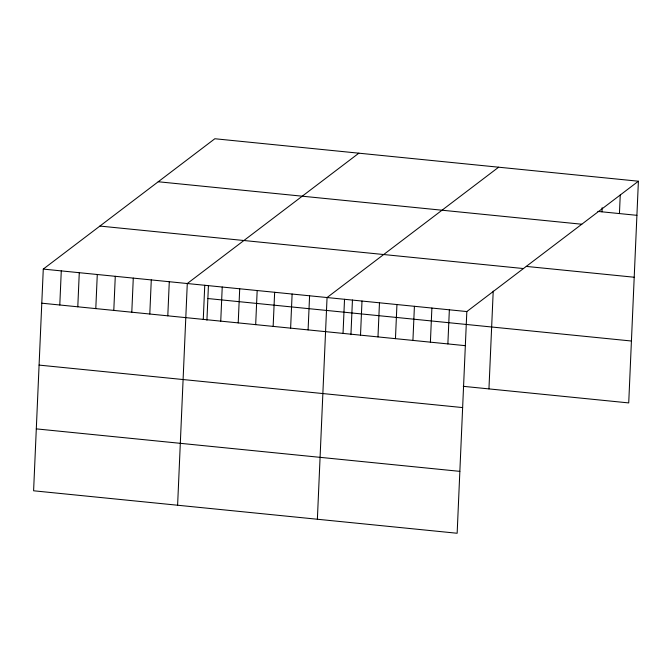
<?xml version="1.0" encoding="UTF-8"?>
<svg xmlns="http://www.w3.org/2000/svg" width="672" height="672" viewBox="0 0 672 672"><rect width="100%" height="100%" fill="white"/><g stroke="black" fill="none" stroke-linecap="round" stroke-linejoin="round"><path stroke-width="1.01" d="M638.4 181.213L214.847 138.743L43.277 269.086L33.6 490.787L457.153 533.257L466.83 311.556L638.4 181.213L628.723 402.914L463.252 386.324M59.791 304.996L61.278 270.892M77.792 306.802L79.279 272.698M95.794 308.608L97.28 274.495M113.795 310.414L115.282 276.301M131.796 312.22L133.283 278.107M149.797 314.026L151.284 279.913M167.798 315.832L169.285 281.719M177.61 505.226L187.286 283.525L358.856 153.182M203.272 319.385L204.758 285.281M206.926 320.2L208.438 285.583M220.744 321.14L222.23 287.028M238.216 322.888L239.702 288.784M255.679 324.643L257.174 290.531M273.151 326.399L274.646 292.286M290.623 328.146L292.118 294.042M308.095 329.902L309.59 295.789M317.377 519.238L327.054 297.545L498.632 167.202M343.039 333.404L344.526 299.292M350.935 334.648L352.447 300.023M360.511 335.16L361.998 301.048M377.983 336.907L379.47 302.803M395.455 338.663L396.942 304.55M412.927 340.41L414.414 306.306M430.399 342.166L431.886 308.053M447.871 343.913L449.358 309.809M488.947 388.903L493.214 291.119M601.969 211.823L602.146 207.69M619.441 213.578L620.248 194.972M597.853 211.411L636.913 215.326M158.231 181.751L581.784 224.23M526.294 266.406L634.208 277.234M99.901 226.069L523.446 268.548M43.277 269.086L466.83 311.556M207.875 298.536L631.42 341.015M41.79 303.19L465.343 345.668M39.085 365.098L462.638 407.576M36.305 428.879L459.85 471.358"/></g></svg>
